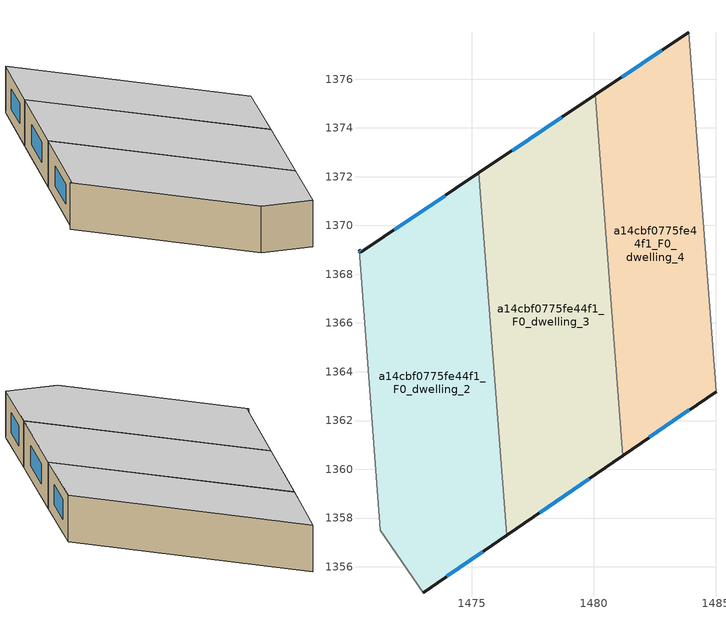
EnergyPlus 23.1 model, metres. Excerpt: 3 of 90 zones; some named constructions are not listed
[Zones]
a14cbf0775fe44f1_F0_dwelling_2
 floor ground (EU_floor_Construction): 1475.29,1372.15 1476.42,1357.29 1473,1354.94 1471.25,1357.5 1470.37,1369 1470.44,1368.89 z0
 wall outside (EU_wall_Construction): 1475.29,1372.15 1470.44,1368.89 1470.37,1369 / 1473,1354.94 1476.42,1357.29 z0:3
 wall to a14cbf0775fe44f1_F0_dwelling_3 (EU_wall_Construction): 1476.42,1357.29 1475.29,1372.15 z0:3
 wall adiabatic (EU_wall_Construction): 1471.25,1357.5 1473,1354.94 z0:3
 wall to a14cbf0775fe44f1_F0_dwelling_1 (EU_wall_Construction): 1470.37,1369 1471.25,1357.5 z0:3
 window (EU_Window_Construction): 1470.42,1368.92 1470.39,1368.97 / 1473.91,1371.22 1471.83,1369.83 / 1473.98,1355.61 1475.45,1356.62 z0.86:2.14
 ceiling to a14cbf0775fe44f1_F1_dwelling_2 (EU_floor_Construction): 1476.42,1357.29 1475.29,1372.15 1470.44,1368.89 1470.37,1369 1471.25,1357.5 1473,1354.94 z3
a14cbf0775fe44f1_F0_dwelling_3
 floor ground (EU_floor_Construction): 1480.06,1375.35 1481.18,1360.55 1476.42,1357.29 1475.29,1372.15 z0
 wall outside (EU_wall_Construction): 1476.42,1357.29 1481.18,1360.55 / 1480.06,1375.35 1475.29,1372.15 z0:3
 wall to a14cbf0775fe44f1_F0_dwelling_4 (EU_wall_Construction): 1481.18,1360.55 1480.06,1375.35 z0:3
 window (EU_Window_Construction): 1477.78,1358.22 1479.82,1359.62 / 1478.7,1374.44 1476.65,1373.07 z0.86:2.14
 ceiling to a14cbf0775fe44f1_F1_dwelling_3 (EU_floor_Construction): 1481.18,1360.55 1480.06,1375.35 1475.29,1372.15 1476.42,1357.29 z3
a14cbf0775fe44f1_F0_dwelling_4
 floor ground (EU_floor_Construction): 1483.89,1377.92 1485.01,1363.18 1481.18,1360.55 1480.06,1375.35 z0
 wall outside (EU_wall_Construction): 1481.18,1360.55 1485.01,1363.18 / 1483.89,1377.92 1480.06,1375.35 z0:3
 wall to a14cbf0775fe44f1_F0_dwelling_5 (EU_wall_Construction): 1485.01,1363.18 1483.89,1377.92 z0:3
 window (EU_Window_Construction): 1482.28,1361.31 1483.92,1362.43 / 1482.8,1377.19 1481.15,1376.09 z0.86:2.14
 ceiling to a14cbf0775fe44f1_F1_dwelling_4 (EU_floor_Construction): 1485.01,1363.18 1483.89,1377.92 1480.06,1375.35 1481.18,1360.55 z3
[SCHEDULE:FILE] Column Number=1; Rows to Skip at Top=0; Number of Hours of Data=8760; Column Separator=Comma; Interpolate to Timestep=No; Minutes per Item=60; Adjust Schedule for Daylight Savings=Yes
Name | File
EU_Step8_GainSchedule_a14cbf0775fe44f1_F1_dwelling_10_f000 | ../../schedules/a14cbf0775fe44f1/a14cbf0775fe44f1_F1_dwelling_10_f000_gain.csv
EU_Step8_GainSchedule_a14cbf0775fe44f1_F1_dwelling_11_f000 | ../../schedules/a14cbf0775fe44f1/a14cbf0775fe44f1_F1_dwelling_11_f000_gain.csv
EU_Step8_GainSchedule_a14cbf0775fe44f1_F1_dwelling_12_f000 | ../../schedules/a14cbf0775fe44f1/a14cbf0775fe44f1_F1_dwelling_12_f000_gain.csv
EU_Step8_GainSchedule_a14cbf0775fe44f1_F3_dwelling_6_f000 | ../../schedules/a14cbf0775fe44f1/a14cbf0775fe44f1_F3_dwelling_6_f000_gain.csv
EU_Step8_GainSchedule_a14cbf0775fe44f1_F3_dwelling_7_f000 | ../../schedules/a14cbf0775fe44f1/a14cbf0775fe44f1_F3_dwelling_7_f000_gain.csv
EU_Step8_GainSchedule_a14cbf0775fe44f1_F3_dwelling_8_f000 | ../../schedules/a14cbf0775fe44f1/a14cbf0775fe44f1_F3_dwelling_8_f000_gain.csv
EU_Step8_GainSchedule_a14cbf0775fe44f1_F3_dwelling_9_f000 | ../../schedules/a14cbf0775fe44f1/a14cbf0775fe44f1_F3_dwelling_9_f000_gain.csv
EU_Step8_GainSchedule_a14cbf0775fe44f1_F3_dwelling_10_f000 | ../../schedules/a14cbf0775fe44f1/a14cbf0775fe44f1_F3_dwelling_10_f000_gain.csv
EU_Step8_GainSchedule_a14cbf0775fe44f1_F3_dwelling_11_f000 | ../../schedules/a14cbf0775fe44f1/a14cbf0775fe44f1_F3_dwelling_11_f000_gain.csv
EU_Step8_GainSchedule_a14cbf0775fe44f1_F3_dwelling_12_f000 | ../../schedules/a14cbf0775fe44f1/a14cbf0775fe44f1_F3_dwelling_12_f000_gain.csv
